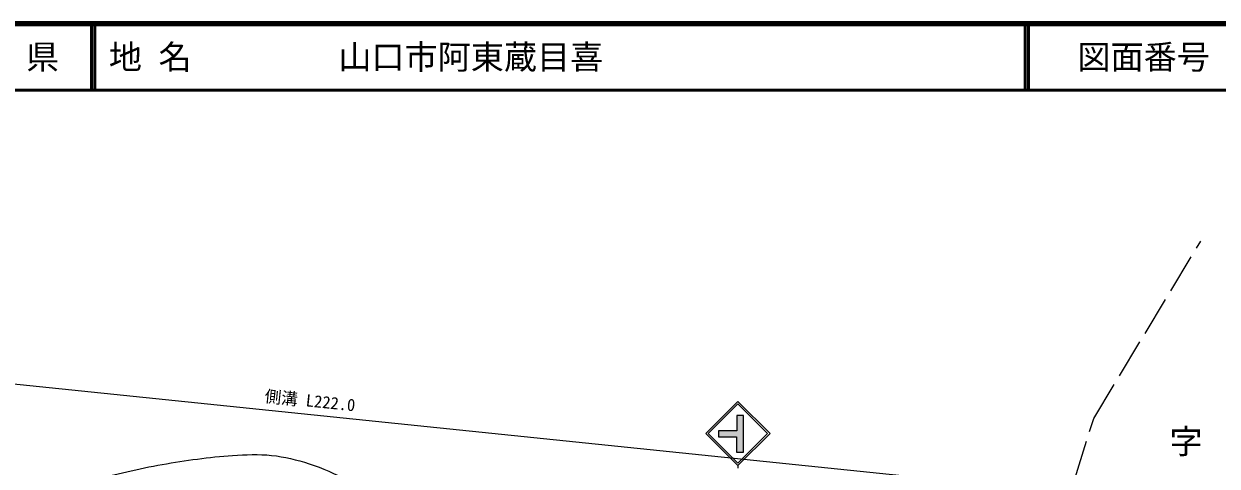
# Model space of a CAD drawing. Units: millimetres, scale not verified. Extents: x 40000 to 317837911, y 20000 to 311631276.
# Drawn here: x 357549 to 537716, y 313225 to 380000 of the extents above; entities that cross this region are included whole.
import ezdxf
from ezdxf.enums import TextEntityAlignment as Align

# ---------------------------------------------------------------- set-up
doc = ezdxf.new("R2010")
doc.units = ezdxf.units.MM
doc.header["$LTSCALE"] = 1000
doc.linetypes.add('DASHED', pattern=[7.5, 6, -1.5])
for name, color, linetype, lineweight in [('M-BGD', 7, 'Continuous', 13), ('M-STR-HTXT', 7, 'Continuous', 13), ('M-STR-STRC', 7, 'Continuous', 13), ('M-TTL', 2, 'Continuous', 140), ('M-TTL-LINE', 7, 'Continuous', 50)]:
    doc.layers.add(name, color=color, linetype=linetype, lineweight=lineweight)
doc.layers.add('M-BMK-HTXT', color=7, linetype='Continuous')
doc.layers.add('M-TTL-TXT', color=7, linetype='Continuous')
doc.styles.add('@ＭＳ ゴシック', font='')
doc.styles.add('ＭＳ ゴシック', font='')
doc.styles.get('@ＭＳ ゴシック').set_extended_font_data('@MS Gothic')
doc.styles.get('ＭＳ ゴシック').set_extended_font_data('MS Gothic')

msp = doc.modelspace()

# ---------------------------------------------------------------- hatches: boundary and pattern name
at = {"layer": 'M-STR-STRC'}
for points in [[(465167, 315319), (465167, 317634), (462419, 317634), (462419, 318540), (465206, 318540), (465206, 320874), (466211, 320874), (466211, 315319)], [(465167, 315319), (465167, 317634), (462419, 317634), (462419, 318540), (465206, 318540), (465206, 320874), (466211, 320874), (466211, 315319)], [(465167, 315319), (465167, 317634), (462419, 317634), (462419, 318540), (465206, 318540), (465206, 320874), (466211, 320874), (466211, 315319)], [(465167, 315319), (465167, 317634), (462419, 317634), (462419, 318540), (465206, 318540), (465206, 320874), (466211, 320874), (466211, 315319)], [(465167, 315319), (465167, 317634), (462419, 317634), (462419, 318540), (465206, 318540), (465206, 320874), (466211, 320874), (466211, 315319)], [(466211, 320874), (465206, 320874), (465206, 318540), (462419, 318540), (462419, 317634), (465167, 317634), (465167, 315319), (466211, 315319)], [(465167, 315319), (465167, 317634), (462419, 317634), (462419, 318540), (465206, 318540), (465206, 320874), (466211, 320874), (466211, 315319)], [(465167, 315319), (465167, 317634), (462419, 317634), (462419, 318540), (465206, 318540), (465206, 320874), (466211, 320874), (466211, 315319)], [(465167, 315319), (465167, 317634), (462419, 317634), (462419, 318540), (465206, 318540), (465206, 320874), (466211, 320874), (466211, 315319)], [(465167, 315319), (465167, 317634), (462419, 317634), (462419, 318540), (465206, 318540), (465206, 320874), (466211, 320874), (466211, 315319)], [(465167, 315319), (465167, 317634), (462419, 317634), (462419, 318540), (465206, 318540), (465206, 320874), (466211, 320874), (466211, 315319)], [(466211, 320874), (465206, 320874), (465206, 318540), (462419, 318540), (462419, 317634), (465167, 317634), (465167, 315319), (466211, 315319)]]:
    msp.add_hatch(color=256, dxfattribs=at).paths.add_polyline_path(points)

# ---------------------------------------------------------------- linework, layer by layer
at = {"layer": 'M-BGD', "linetype": 'DASHED'}
for p, q in [((519090, 320431), (535250, 347197)), ((511720, 296984), (519090, 320431))]:
    msp.add_line(p, q, dxfattribs=at)
at = {"layer": 'M-BGD'}
msp.add_open_spline([(291490, 331817), (293229, 330419), (294937, 328982), (296707, 327624), (298710, 326089), (300723, 324562), (302819, 323157), (305258, 321522), (307728, 319916), (310329, 318553), (313184, 317057), (316160, 315789), (319175, 314650), (322700, 313318), (326275, 312059), (329952, 311234), (332166, 310738), (334434, 310483), (336698, 310322), (341537, 309979), (346402, 310074), (351251, 310216), (356762, 310377), (362291, 310569), (367755, 311303), (371360, 311788), (374858, 312893), (378447, 313488), (381970, 314073), (385511, 314619), (389075, 314846), (391030, 314970), (393004, 315058), (394951, 314846), (396880, 314636), (398791, 314194), (400637, 313595), (402640, 312944), (404567, 312055), (406428, 311070), (408667, 309885), (410665, 308289), (412856, 307018), (414574, 306021), (416272, 304954), (418117, 304218), (419596, 303628), (421166, 303288), (422720, 302945), (425499, 302332), (428320, 301908), (431142, 301545), (434692, 301089), (438256, 300641), (441834, 300569), (444333, 300519), (446836, 300695), (449322, 300951), (451892, 301215), (454449, 301623), (456981, 302139), (459096, 302570), (461167, 303200), (463260, 303730)], degree=3, knots=[0, 0, 0, 0, 1, 1, 1, 2, 2, 2, 3, 3, 3, 4, 4, 4, 5, 5, 5, 6, 6, 6, 7, 7, 7, 8, 8, 8, 9, 9, 9, 10, 10, 10, 11, 11, 11, 12, 12, 12, 13, 13, 13, 14, 14, 14, 15, 15, 15, 16, 16, 16, 17, 17, 17, 18, 18, 18, 19, 19, 19, 20, 20, 20, 21, 21, 21, 21], dxfattribs=at)
at = {"layer": 'M-STR-HTXT'}
msp.add_line((272375, 334270), (491625, 311644), dxfattribs=at)
at = {"layer": 'M-STR-STRC'}
for p, q in [((465360, 323008), (460507, 318155)), ((465360, 323008), (460507, 318155)), ((465360, 322635), (460880, 318155)), ((465360, 322635), (460880, 318155)), ((470214, 318155), (465360, 323008)), ((470214, 318155), (465360, 323008)), ((469841, 318155), (465360, 322635)), ((469841, 318155), (465360, 322635)), ((466211, 320874), (465206, 320874)), ((465206, 320874), (465206, 318540)), ((466211, 320874), (465206, 320874)), ((465206, 320874), (465206, 318540)), ((466211, 315319), (466211, 320874)), ((466211, 315319), (466211, 320874)), ((460507, 318155), (465360, 313301)), ((460507, 318155), (465360, 313301)), ((460880, 318155), (465360, 313674)), ((460880, 318155), (465360, 313674)), ((465206, 318540), (462419, 318540)), ((462419, 318540), (462419, 317634)), ((465206, 318540), (462419, 318540)), ((462419, 318540), (462419, 317634)), ((462419, 317634), (465167, 317634)), ((462419, 317634), (465167, 317634)), ((465167, 317634), (465167, 315319)), ((465167, 317634), (465167, 315319)), ((465360, 313301), (470214, 318155)), ((465360, 313674), (469841, 318155)), ((465360, 313301), (470214, 318155)), ((465360, 313674), (469841, 318155)), ((465167, 315319), (466211, 315319)), ((465167, 315319), (466211, 315319)), ((465360, 313301), (465360, 312905)), ((465360, 313301), (465360, 312905))]:
    msp.add_line(p, q, dxfattribs=at)
at = {"layer": 'M-TTL'}
msp.add_line((680000, 380000), (40000, 380000), dxfattribs=at)
at = {"layer": 'M-TTL-LINE'}
for p, q in [((367750, 380000), (367750, 370000)), ((368250, 380000), (368250, 370000)), ((508747, 380000), (508747, 370000)), ((509247, 380000), (509247, 370000)), ((40000, 370000), (680000, 370000))]:
    msp.add_line(p, q, dxfattribs=at)

# ---------------------------------------------------------------- texts
at = {"layer": 'M-BMK-HTXT', "insert": (530659, 306152), "char_height": 3666, "attachment_point": 8, "rotation": 270, "style": '@ＭＳ ゴシック'}
msp.add_mtext('\\T1.78;字赤松', dxfattribs=at)
at = {"layer": 'M-STR-HTXT', "style": 'ＭＳ ゴシック'}
msp.add_text('側溝 L222.0', height=1833, rotation=354.053, dxfattribs=at).set_placement((393775, 322372), align=Align.BOTTOM_LEFT)
at = {"layer": 'M-TTL-TXT', "style": 'ＭＳ ゴシック'}
for s, p in [('山\u3000口\u3000県', (350375, 375000)), ('図面番号', (526622, 375000))]:
    msp.add_text(s, height=3666, dxfattribs=at).set_placement(p, align=Align.MIDDLE_CENTER)
for s, p in [('地 名', (370380, 375000)), ('山口市阿東蔵目喜', (405024, 375000))]:
    msp.add_text(s, height=3666, dxfattribs=at).set_placement(p, align=Align.MIDDLE_LEFT)

doc.saveas('drawing.dxf')
